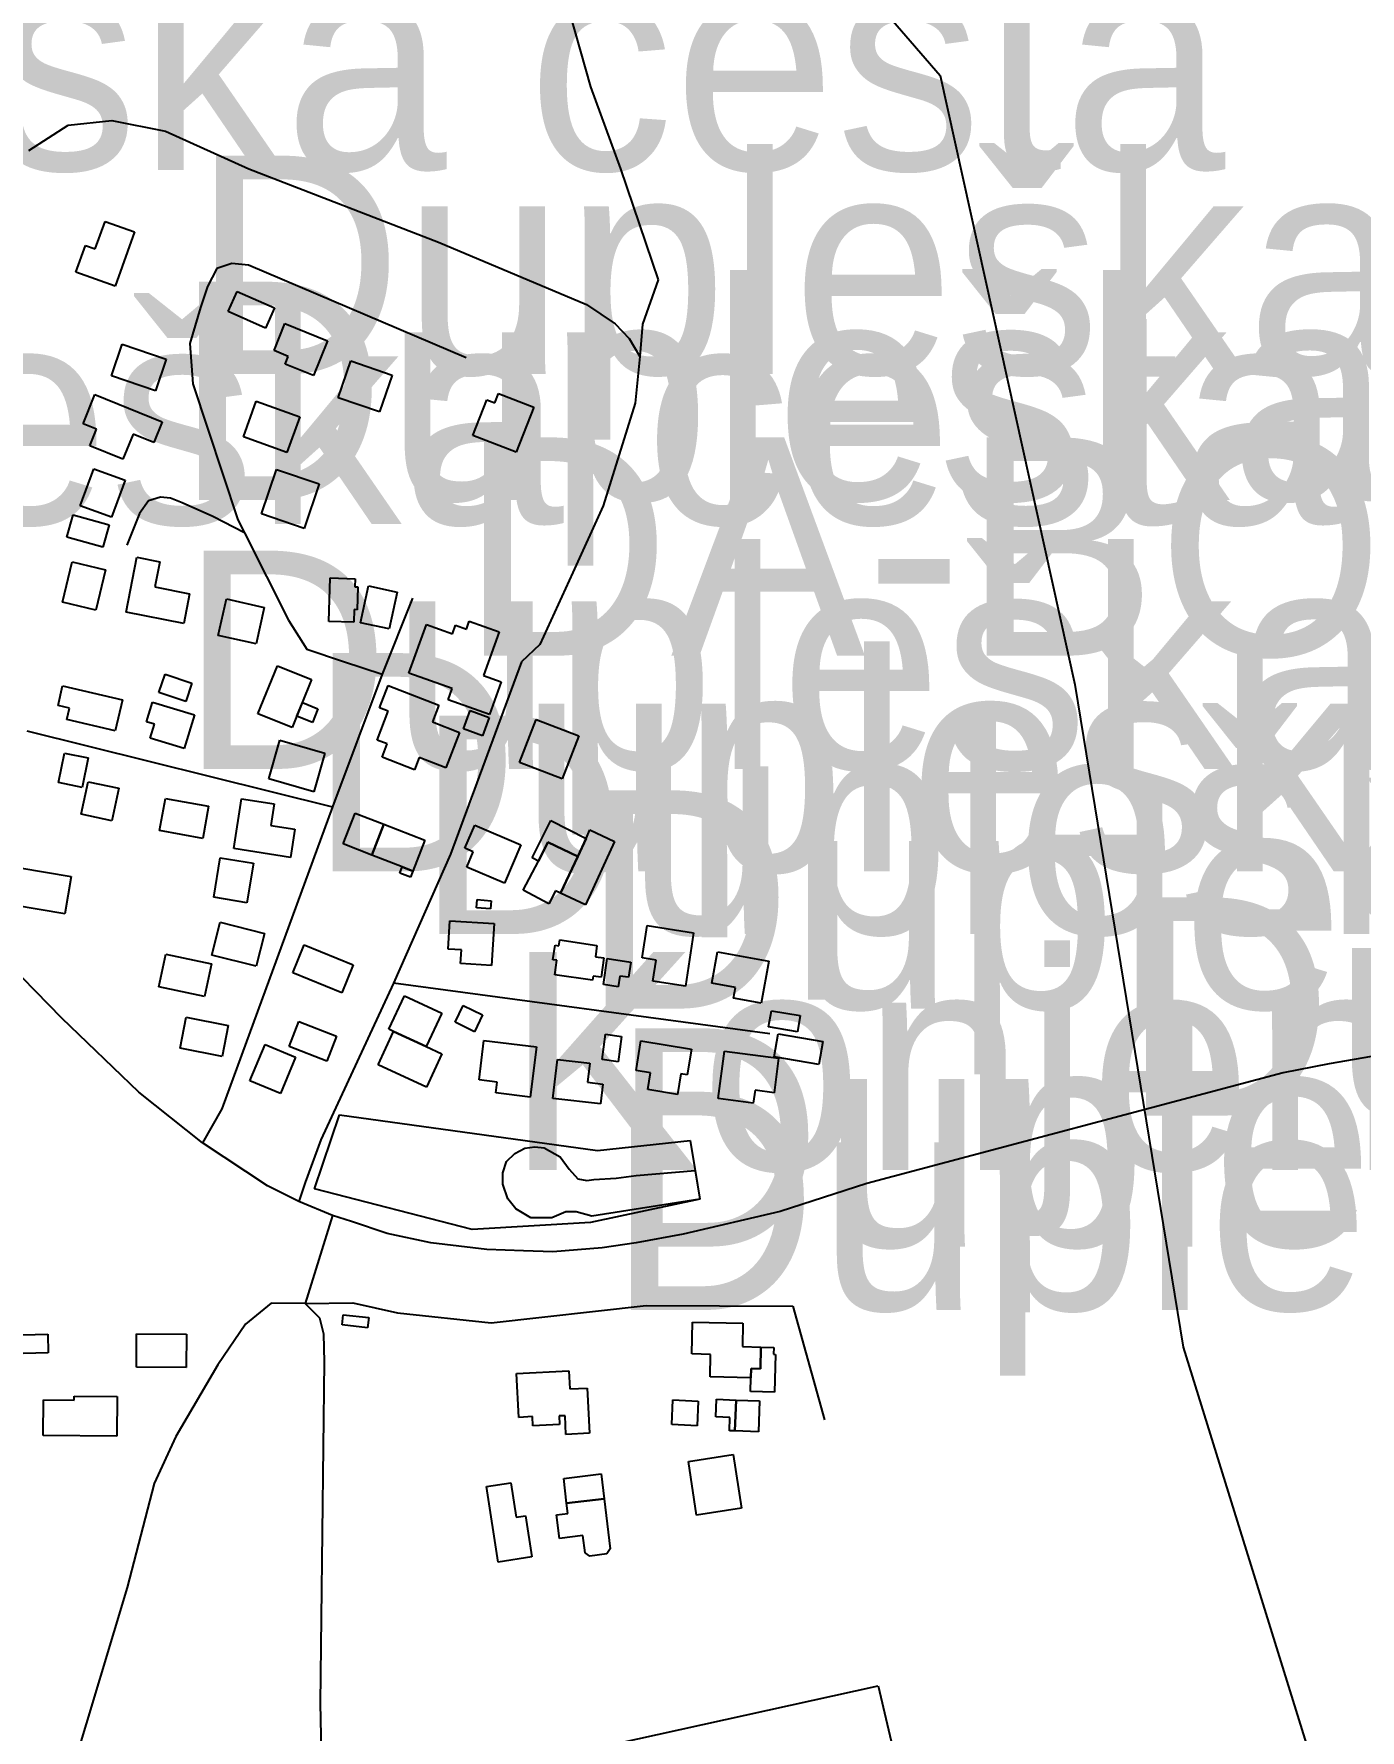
# Model space of a CAD drawing. Extents: x -8864 to 13231, y -7697 to 8949.
# Drawn here: x 1941.5 to 2318.4, y 3729.9 to 4212 of the extents above; entities that cross this region are included whole.
import ezdxf

# ---------------------------------------------------------------- set-up
doc = ezdxf.new("R2010")
doc.units = 0
for name, color, linetype in [('OSM_BUILDING_HOUSE', 9, 'CONTINUOUS'), ('OSM_BUILDING_YES', 9, 'CONTINUOUS'), ('OSM_HIGHWAY_PATH', 8, 'CONTINUOUS'), ('OSM_HIGHWAY_RESIDENTIAL', 8, 'CONTINUOUS'), ('OSM_HIGHWAY_SERVICE', 8, 'CONTINUOUS'), ('OSM_HIGHWAY_TERTIARY', 8, 'CONTINUOUS'), ('OSM_HIGHWAY_TRACK', 8, 'CONTINUOUS'), ('OSM_HIGHWAY_UNCLASSIFIED', 8, 'CONTINUOUS'), ('OSM_LABELS', 8, 'CONTINUOUS'), ('OSM_LEISURE_HORSE_RIDING', 3, 'CONTINUOUS'), ('OSM_LEISURE_PITCH', 3, 'CONTINUOUS'), ('OSM_WATERWAY_RIVER', 4, 'CONTINUOUS')]:
    doc.layers.add(name, color=color, linetype=linetype)

msp = doc.modelspace()

# ---------------------------------------------------------------- linework, layer by layer
at = {"layer": 'OSM_BUILDING_HOUSE'}
for p, q in [((1958.882298, 4150.928851), (1961.677092, 4158.734734)), ((1961.677092, 4158.734734), (1970.084443, 4155.732471)), ((1953.376937, 4144.290514), (1956.110475, 4151.929605)), ((1956.110475, 4151.929605), (1958.882298, 4150.928851)), ((1970.084443, 4155.732471), (1964.556112, 4140.287496)), ((1964.556112, 4140.287496), (1953.376937, 4144.290514)), ((1996.700066, 4133.093184), (1999.219209, 4138.819723)), ((1999.219209, 4138.819723), (2009.824111, 4134.160656)), ((2007.304968, 4128.434117), (1996.700066, 4133.093184)), ((2009.824111, 4134.160656), (2007.304968, 4128.434117)), ((2009.716913, 4122.00705), (2012.810328, 4129.69062)), ((2012.810328, 4129.69062), (2024.893025, 4124.831401)), ((1963.476479, 4114.823858), (1966.585208, 4123.886244)), ((1966.585208, 4123.886244), (1979.089038, 4119.60524)), ((2024.893025, 4124.831401), (2020.903744, 4114.935053)), ((1979.089038, 4119.60524), (1975.980309, 4110.542853)), ((2013.759793, 4120.383604), (2009.716913, 4122.00705)), ((2012.863927, 4118.170825), (2013.759793, 4120.383604)), ((2020.903744, 4114.935053), (2012.863927, 4118.170825)), ((2027.971126, 4108.563584), (2031.569902, 4119.060385)), ((2031.569902, 4119.060385), (2043.246779, 4115.068487)), ((1975.980309, 4110.542853), (1963.476479, 4114.823858)), ((2043.246779, 4115.068487), (2039.648004, 4104.571686)), ((1955.421348, 4101.213599), (1958.7751, 4109.51986)), ((1958.7751, 4109.51986), (1977.94815, 4101.780693)), ((2039.648004, 4104.571686), (2027.971126, 4108.563584)), ((2072.450457, 4107.173647), (2073.499462, 4109.864564)), ((2073.499462, 4109.864564), (2083.522434, 4105.972742)), ((2001.01094, 4097.477449), (2004.648, 4107.640666)), ((2004.648, 4107.640666), (2017.021661, 4103.215108)), ((2066.217685, 4097.922229), (2070.161024, 4108.063206)), ((2070.161024, 4108.063206), (2072.450457, 4107.173647)), ((2083.522434, 4105.972742), (2078.537748, 4093.140847)), ((1959.226862, 4099.679109), (1955.421348, 4101.213599)), ((1957.304962, 4094.931086), (1959.226862, 4099.679109)), ((1977.94815, 4101.780693), (1975.57449, 4095.92072)), ((2017.021661, 4103.215108), (2013.384601, 4093.063011)), ((1966.761319, 4091.1171), (1957.304962, 4094.931086)), ((1969.66331, 4098.300292), (1966.761319, 4091.1171)), ((1975.57449, 4095.92072), (1969.66331, 4098.300292)), ((2013.384601, 4093.063011), (2001.01094, 4097.477449)), ((2078.537748, 4093.140847), (2066.217685, 4097.922229)), ((1954.625023, 4077.884903), (1958.49945, 4088.448421)), ((1958.49945, 4088.448421), (1967.396847, 4085.179291)), ((1967.396847, 4085.179291), (1963.514764, 4074.626892)), ((2006.110481, 4075.605407), (2010.40604, 4088.226031)), ((2010.40604, 4088.226031), (2022.542336, 4084.1007)), ((2022.542336, 4084.1007), (2018.246776, 4071.480076)), ((1950.811853, 4068.944831), (1952.58827, 4075.349659)), ((1952.58827, 4075.349659), (1962.802666, 4072.525308)), ((1963.514764, 4074.626892), (1954.625023, 4077.884903)), ((2018.246776, 4071.480076), (2006.110481, 4075.605407)), ((1962.802666, 4072.525308), (1961.026249, 4066.12048)), ((1961.026249, 4066.12048), (1950.811853, 4068.944831)), ((1949.579081, 4050.508712), (1952.366218, 4061.95067)), ((1952.366218, 4061.95067), (1961.814917, 4059.660055)), ((1967.634213, 4047.651003), (1970.681687, 4063.251651)), ((1970.681687, 4063.251651), (1977.259023, 4061.972909)), ((1977.259023, 4061.972909), (1975.857798, 4054.834195)), ((1961.814917, 4059.660055), (1959.02778, 4048.218097)), ((2025.298844, 4044.993444), (2025.68935, 4057.391678)), ((2025.68935, 4057.391678), (2032.764389, 4057.169288)), ((2032.764389, 4057.169288), (2032.687819, 4054.845315)), ((2034.272812, 4044.670979), (2036.592873, 4055.178899)), ((2036.592873, 4055.178899), (2044.747545, 4053.388661)), ((1959.02778, 4048.218097), (1949.579081, 4050.508712)), ((1975.857798, 4054.834195), (1985.719973, 4052.910523)), ((1985.719973, 4052.910523), (1984.058411, 4044.437469)), ((1993.851674, 4041.023785), (1996.171735, 4051.409391)), ((1996.171735, 4051.409391), (2006.929776, 4049.007581)), ((2032.687819, 4054.845315), (2033.522429, 4054.823076)), ((2033.522429, 4054.823076), (2033.315691, 4048.351531)), ((2044.747545, 4053.388661), (2042.427483, 4042.88074)), ((1984.058411, 4044.437469), (1967.634213, 4047.651003)), ((2006.929776, 4049.007581), (2004.609715, 4038.621975)), ((2032.488738, 4048.37377), (2032.373883, 4044.771054)), ((2033.315691, 4048.351531), (2032.488738, 4048.37377)), ((2004.609715, 4038.621975), (1993.851674, 4041.023785)), ((2032.373883, 4044.771054), (2025.298844, 4044.993444)), ((2042.427483, 4042.88074), (2034.272812, 4044.670979)), ((2005.122732, 4018.77368), (2010.666377, 4032.417298)), ((2010.666377, 4032.417298), (2020.398384, 4028.469878)), ((1948.308024, 4021.119893), (1949.602052, 4026.712998)), ((1949.602052, 4026.712998), (1966.646464, 4022.765578)), ((1976.952744, 4024.856043), (1978.729161, 4030.071085)), ((1978.729161, 4030.071085), (1986.378473, 4027.458004)), ((1986.378473, 4027.458004), (1984.594399, 4022.254082)), ((2020.398384, 4028.469878), (2014.854739, 4014.82626)), ((2039.640347, 4020.452724), (2042.113548, 4026.824193)), ((2042.113548, 4026.824193), (2056.585218, 4021.231088)), ((1966.646464, 4022.765578), (1964.594397, 4013.925582)), ((1973.438195, 4016.494184), (1975.138042, 4022.087289)), ((1975.138042, 4022.087289), (1987.075257, 4018.473454)), ((1984.594399, 4022.254082), (1976.952744, 4024.856043)), ((1951.608178, 4020.352648), (1948.308024, 4021.119893)), ((1950.850138, 4017.105756), (1951.608178, 4020.352648)), ((1964.594397, 4013.925582), (1950.850138, 4017.105756)), ((1975.742943, 4015.793656), (1973.438195, 4016.494184)), ((1987.075257, 4018.473454), (1984.180922, 4008.91069)), ((2014.854739, 4014.82626), (2005.122732, 4018.77368)), ((2039.004818, 4011.312501), (2042.167146, 4019.474208)), ((2042.167146, 4019.474208), (2039.640347, 4020.452724)), ((2056.585218, 4021.231088), (2054.739889, 4016.471945)), ((2054.739889, 4016.471945), (2062.46577, 4013.480802)), ((2079.51784, 4004.918792), (2084.242189, 4017.127995)), ((2084.242189, 4017.127995), (2096.301915, 4012.468928)), ((1974.540799, 4011.835117), (1975.742943, 4015.793656)), ((1984.180922, 4008.91069), (1974.540799, 4011.835117)), ((2062.46577, 4013.480802), (2058.560716, 4003.384302)), ((2096.301915, 4012.468928), (2091.577565, 4000.259725)), ((1948.453507, 3999.236732), (1950.183982, 4007.59859)), ((1950.183982, 4007.59859), (1956.853201, 4006.230893)), ((2008.223804, 4000.259725), (2011.347847, 4011.234664)), ((2011.347847, 4011.234664), (2024.188584, 4007.576351)), ((2024.188584, 4007.576351), (2021.064541, 3996.601412)), ((2041.883838, 4010.200551), (2039.004818, 4011.312501)), ((2040.429014, 4006.442163), (2041.883838, 4010.200551)), ((1956.853201, 4006.230893), (1955.130383, 3997.857915)), ((2049.648005, 4002.872806), (2040.429014, 4006.442163)), ((2050.980317, 4006.319849), (2049.648005, 4002.872806)), ((2058.560716, 4003.384302), (2050.980317, 4006.319849)), ((2091.577565, 4000.259725), (2079.51784, 4004.918792)), ((1955.130383, 3997.857915), (1948.453507, 3999.236732)), ((1954.847075, 3990.196584), (1956.83023, 3999.470241)), ((1956.83023, 3999.470241), (1965.589803, 3997.602166)), ((1965.589803, 3997.602166), (1963.606648, 3988.31739)), ((2021.064541, 3996.601412), (2008.223804, 4000.259725)), ((1977.197767, 3985.559756), (1978.844015, 3994.722218)), ((1978.844015, 3994.722218), (1991.087508, 3992.520558)), ((1991.087508, 3992.520558), (1989.44126, 3983.358096)), ((1998.246774, 3980.444789), (2000.444324, 3994.599903)), ((2000.444324, 3994.599903), (2009.778169, 3993.154369)), ((2009.778169, 3993.154369), (2008.813391, 3986.983051)), ((1963.606648, 3988.31739), (1954.847075, 3990.196584)), ((1989.44126, 3983.358096), (1977.197767, 3985.559756)), ((2008.813391, 3986.983051), (2015.620436, 3985.926699)), ((2015.620436, 3985.926699), (2014.37235, 3977.942903)), ((2014.37235, 3977.942903), (1998.246774, 3980.444789)), ((1937.427472, 3974.985118), (1952.00634, 3972.52771)), ((1992.565303, 3966.601021), (1994.425947, 3977.831708)), ((1994.425947, 3977.831708), (2003.836361, 3976.274979)), ((2003.836361, 3976.274979), (2001.975718, 3965.044292)), ((1952.00634, 3972.52771), (1950.206952, 3961.864117)), ((1950.206952, 3961.864117), (1935.628084, 3964.321525)), ((2001.975718, 3965.044292), (1992.565303, 3966.601021)), ((1991.998688, 3950.17753), (1994.357034, 3959.517904)), ((1994.357034, 3959.517904), (2006.983375, 3956.337729)), ((2006.983375, 3956.337729), (2004.625029, 3946.997355)), ((1976.983372, 3941.170741), (1978.966527, 3950.466637)), ((1978.966527, 3950.466637), (1991.922118, 3947.697883)), ((2004.625029, 3946.997355), (1991.998688, 3950.17753)), ((2015.084448, 3945.151519), (2018.308032, 3953.057479)), ((2018.308032, 3953.057479), (2032.220744, 3947.397657)), ((1991.922118, 3947.697883), (1989.931306, 3938.390868)), ((2028.99716, 3939.491698), (2015.084448, 3945.151519)), ((2032.220744, 3947.397657), (2028.99716, 3939.491698)), ((1989.931306, 3938.390868), (1976.983372, 3941.170741)), ((1982.986435, 3923.679779), (1984.732224, 3932.542015)), ((1984.732224, 3932.542015), (1996.707723, 3930.184682)), ((1996.707723, 3930.184682), (1994.954277, 3921.311327)), ((2014.004816, 3924.169037), (2016.715382, 3931.252154)), ((2016.715382, 3931.252154), (2027.450453, 3927.137941)), ((2027.450453, 3927.137941), (2024.732229, 3920.054824)), ((1994.954277, 3921.311327), (1982.986435, 3923.679779)), ((2002.871583, 3914.395003), (2007.144172, 3924.736131)), ((2007.144172, 3924.736131), (2015.834831, 3921.155654)), ((2015.834831, 3921.155654), (2011.562242, 3910.814526)), ((2024.732229, 3920.054824), (2014.004816, 3924.169037)), ((2135.919071, 3909.391231), (2137.726115, 3922.901415)), ((2137.726115, 3922.901415), (2153.124279, 3920.855428)), ((2153.124279, 3920.855428), (2151.822595, 3911.059155)), ((2011.562242, 3910.814526), (2002.871583, 3914.395003)), ((2146.432089, 3911.770802), (2145.934386, 3908.056892)), ((2151.822595, 3911.059155), (2146.432089, 3911.770802)), ((2145.934386, 3908.056892), (2135.919071, 3909.391231)), ((1934.709248, 3842.140539), (1945.390719, 3842.451885)), ((1945.390719, 3842.451885), (1945.543859, 3837.136768)), ((1945.543859, 3837.136768), (1934.862387, 3836.825422)), ((1944.058407, 3813.652399), (1944.157947, 3823.71554)), ((1944.157947, 3823.71554), (1952.886891, 3823.637704)), ((1952.886891, 3823.637704), (1952.894548, 3824.81637)), ((1952.894548, 3824.81637), (1965.11507, 3824.694055)), ((1965.11507, 3824.694055), (1965.007873, 3813.452248)), ((1965.007873, 3813.452248), (1944.058407, 3813.652399))]:
    msp.add_line(p, q, dxfattribs=at)
at = {"layer": 'OSM_BUILDING_YES'}
for p, q in [((2048.055355, 4030.360192), (2053.032385, 4044.170602)), ((2053.032385, 4044.170602), (2060.42136, 4041.513043)), ((2060.42136, 4041.513043), (2061.301911, 4043.970451)), ((2061.301911, 4043.970451), (2064.395326, 4042.847382)), ((2064.395326, 4042.847382), (2065.206965, 4045.093519)), ((2065.206965, 4045.093519), (2073.729171, 4042.024539)), ((2073.729171, 4042.024539), (2069.272815, 4029.670783)), ((2060.337133, 4025.945753), (2048.055355, 4030.360192)), ((2069.272815, 4029.670783), (2074.311101, 4027.858306)), ((2074.311101, 4027.858306), (2070.957349, 4018.540171)), ((2016.194709, 4018.106511), (2017.75673, 4021.953855)), ((2017.75673, 4021.953855), (2022.190115, 4020.152497)), ((2059.196245, 4022.776698), (2060.337133, 4025.945753)), ((2070.957349, 4018.540171), (2059.196245, 4022.776698)), ((2020.628093, 4016.305153), (2016.194709, 4018.106511)), ((2022.190115, 4020.152497), (2020.628093, 4016.305153)), ((2063.576031, 4014.481556), (2065.444331, 4019.66324)), ((2065.444331, 4019.66324), (2070.857808, 4017.717329)), ((2070.857808, 4017.717329), (2068.989508, 4012.524525)), ((2068.989508, 4012.524525), (2063.576031, 4014.481556)), ((2029.372352, 3981.756889), (2032.779703, 3990.541288)), ((2032.779703, 3990.541288), (2040.949688, 3987.361114)), ((2083.040045, 3977.842828), (2088.422894, 3988.461943)), ((2088.422894, 3988.461943), (2098.430552, 3983.358096)), ((2037.53468, 3978.587834), (2040.949688, 3987.361114)), ((2040.949688, 3987.361114), (2037.53468, 3978.587834)), ((2040.949688, 3987.361114), (2052.588281, 3982.8466)), ((2052.588281, 3982.8466), (2049.173273, 3974.0622)), ((2063.98185, 3980.544865), (2066.746016, 3987.072007)), ((2066.746016, 3987.072007), (2079.831775, 3981.501141)), ((2098.430552, 3983.358096), (2096.079863, 3978.198652)), ((2096.079863, 3978.198652), (2098.430552, 3983.358096)), ((2098.430552, 3983.358096), (2099.448929, 3985.759907)), ((2099.448929, 3985.759907), (2106.462712, 3982.479656)), ((2037.53468, 3978.587834), (2029.372352, 3981.756889)), ((2046.133456, 3975.240867), (2037.53468, 3978.587834)), ((2066.340196, 3979.532991), (2063.98185, 3980.544865)), ((2064.494867, 3975.17415), (2066.340196, 3979.532991)), ((2079.831775, 3981.501141), (2075.214623, 3970.604038)), ((2087.572971, 3982.290625), (2084.900689, 3976.90879)), ((2084.900689, 3976.90879), (2087.572971, 3982.290625)), ((2096.079863, 3978.198652), (2087.572971, 3982.290625)), ((2087.572971, 3982.290625), (2096.079863, 3978.198652)), ((2091.102833, 3967.768567), (2096.079863, 3978.198652)), ((2096.079863, 3978.198652), (2091.102833, 3967.768567)), ((2106.462712, 3982.479656), (2098.277413, 3964.477198)), ((2045.474957, 3973.506226), (2046.133456, 3975.240867)), ((2048.514773, 3972.327559), (2045.474957, 3973.506226)), ((2046.133456, 3975.240867), (2049.173273, 3974.0622)), ((2049.173273, 3974.0622), (2046.133456, 3975.240867)), ((2049.173273, 3974.0622), (2048.514773, 3972.327559)), ((2075.214623, 3970.604038), (2064.494867, 3975.17415)), ((2080.543873, 3968.635888), (2084.900689, 3976.90879)), ((2084.900689, 3976.90879), (2083.040045, 3977.842828)), ((2087.825651, 3964.777424), (2080.543873, 3968.635888)), ((2089.724579, 3968.402379), (2087.825651, 3964.777424)), ((2091.102833, 3967.768567), (2089.724579, 3968.402379)), ((2067.304975, 3963.643236), (2067.488742, 3965.933851)), ((2071.263627, 3963.33189), (2067.304975, 3963.643236)), ((2067.488742, 3965.933851), (2071.447395, 3965.622505)), ((2071.447395, 3965.622505), (2071.263627, 3963.33189)), ((2098.277413, 3964.477198), (2091.102833, 3967.768567)), ((2059.173274, 3951.878812), (2059.655663, 3959.884847)), ((2059.655663, 3959.884847), (2072.282004, 3959.117602)), ((2072.282004, 3959.117602), (2071.569906, 3947.253103)), ((2090.697014, 3952.823969), (2090.942037, 3954.480774)), ((2090.942037, 3954.480774), (2101.485683, 3952.935164)), ((2114.372361, 3949.376927), (2115.796557, 3958.572747)), ((2115.796557, 3958.572747), (2128.9742, 3956.52676)), ((2128.9742, 3956.52676), (2126.623511, 3941.359772)), ((2062.963473, 3951.645303), (2059.173274, 3951.878812)), ((2062.733764, 3947.797959), (2062.963473, 3951.645303)), ((2088.997167, 3948.85431), (2089.586753, 3952.990762)), ((2089.586753, 3952.990762), (2090.697014, 3952.823969)), ((2101.485683, 3952.935164), (2101.08752, 3949.666033)), ((2101.08752, 3949.666033), (2103.422896, 3949.376927)), ((2103.422896, 3949.376927), (2102.741426, 3943.928375)), ((2103.353983, 3941.826791), (2104.387674, 3949.176776)), ((2104.387674, 3949.176776), (2111.102835, 3948.153782)), ((2118.323357, 3948.754235), (2114.372361, 3949.376927)), ((2134.142654, 3942.204854), (2135.758275, 3951.089328)), ((2135.758275, 3951.089328), (2150.383085, 3948.42065)), ((2071.569906, 3947.253103), (2062.733764, 3947.797959)), ((2090.076799, 3948.698638), (2088.997167, 3948.85431)), ((2089.487213, 3944.528828), (2090.076799, 3948.698638)), ((2100.237597, 3943.005457), (2089.487213, 3944.528828)), ((2100.413707, 3944.228601), (2100.237597, 3943.005457)), ((2102.741426, 3943.928375), (2100.413707, 3944.228601)), ((2107.986449, 3944.217482), (2107.481089, 3941.148502)), ((2110.429022, 3943.861658), (2107.986449, 3944.217482)), ((2111.102835, 3948.153782), (2110.429022, 3943.861658)), ((2117.404521, 3942.794187), (2118.323357, 3948.754235)), ((2150.383085, 3948.42065), (2148.208506, 3936.467196)), ((2107.481089, 3941.148502), (2103.353983, 3941.826791)), ((2126.623511, 3941.359772), (2117.404521, 3942.794187)), ((2140.857816, 3940.97059), (2134.142654, 3942.204854)), ((2140.2912, 3937.91273), (2140.857816, 3940.97059)), ((2042.350914, 3929.161689), (2046.83024, 3938.635497)), ((2046.83024, 3938.635497), (2057.435142, 3933.631725)), ((2061.187057, 3931.074242), (2063.514775, 3935.855624)), ((2063.514775, 3935.855624), (2068.974194, 3933.175826)), ((2148.208506, 3936.467196), (2140.2912, 3937.91273)), ((2057.435142, 3933.631725), (2052.978786, 3924.191276)), ((2066.646475, 3928.394444), (2061.187057, 3931.074242)), ((2068.974194, 3933.175826), (2066.646475, 3928.394444)), ((2150.291201, 3929.762142), (2151.064555, 3934.365611)), ((2158.530099, 3928.372205), (2150.291201, 3929.762142)), ((2151.064555, 3934.365611), (2159.303453, 3932.986794)), ((2159.303453, 3932.986794), (2158.530099, 3928.372205)), ((2039.280469, 3918.976234), (2043.652598, 3928.4834)), ((2043.652598, 3928.4834), (2042.350914, 3929.161689)), ((2052.978786, 3924.191276), (2043.652598, 3928.4834)), ((2043.652598, 3928.4834), (2052.978786, 3924.191276)), ((2067.978788, 3914.67299), (2069.372356, 3925.925917)), ((2069.372356, 3925.925917), (2084.272817, 3924.068961)), ((2102.948164, 3920.455126), (2103.920599, 3927.660557)), ((2103.920599, 3927.660557), (2108.499466, 3927.048985)), ((2108.499466, 3927.048985), (2107.527031, 3919.843554)), ((2112.618915, 3917.375027), (2114.012483, 3925.792483)), ((2114.012483, 3925.792483), (2128.376957, 3923.424031)), ((2151.914478, 3921.24461), (2153.001768, 3927.771752)), ((2153.001768, 3927.771752), (2165.697022, 3925.63681)), ((2165.697022, 3925.63681), (2164.609733, 3919.109668)), ((2052.978786, 3924.191276), (2057.442799, 3922.145289)), ((2057.442799, 3922.145289), (2053.07067, 3912.638123)), ((2084.272817, 3924.068961), (2082.504057, 3909.813772)), ((2088.981853, 3909.40235), (2090.245253, 3920.488485)), ((2090.245253, 3920.488485), (2099.441272, 3919.443252)), ((2107.527031, 3919.843554), (2102.948164, 3920.455126)), ((2128.376957, 3923.424031), (2127.167156, 3916.096285)), ((2164.609733, 3919.109668), (2151.914478, 3921.24461)), ((2053.07067, 3912.638123), (2039.280469, 3918.976234)), ((2099.441272, 3919.443252), (2098.828715, 3914.01694)), ((2116.761335, 3916.685618), (2112.618915, 3917.375027)), ((2115.980324, 3911.970953), (2116.761335, 3916.685618)), ((2125.352454, 3916.396511), (2124.395333, 3910.581017)), ((2127.167156, 3916.096285), (2125.352454, 3916.396511)), ((2073.085986, 3914.039179), (2067.978788, 3914.67299)), ((2072.718451, 3911.025796), (2073.085986, 3914.039179)), ((2082.504057, 3909.813772), (2072.718451, 3911.025796)), ((2098.828715, 3914.01694), (2103.154902, 3913.527682)), ((2103.154902, 3913.527682), (2102.511717, 3907.86786)), ((2124.395333, 3910.581017), (2115.980324, 3911.970953)), ((2102.511717, 3907.86786), (2088.981853, 3909.40235)), ((2074.747548, 3888.297553), (2075.80421, 3891.455489)), ((2075.80421, 3891.455489), (2078.116614, 3893.746105)), ((2078.116614, 3893.746105), (2080.972664, 3895.302834)), ((2080.972664, 3895.302834), (2083.813399, 3895.714255)), ((2083.813399, 3895.714255), (2086.516309, 3895.38067)), ((2086.516309, 3895.38067), (2091.079862, 3892.834306)), ((2091.079862, 3892.834306), (2093.56072, 3889.353905)), ((2074.762862, 3885.050662), (2074.747548, 3888.297553)), ((2093.56072, 3889.353905), (2096.056892, 3886.562913)), ((2096.056892, 3886.562913), (2098.614319, 3886.062535)), ((2098.614319, 3886.062535), (2100.612788, 3886.39612)), ((2100.612788, 3886.39612), (2106.983386, 3886.751944)), ((2106.983386, 3886.751944), (2112.680171, 3887.519189)), ((2112.680171, 3887.519189), (2129.433618, 3888.909125)), ((2129.433618, 3888.909125), (2130.704675, 3880.747418)), ((2076.15643, 3880.847493), (2074.762862, 3885.050662)), ((2078.438207, 3878.07874), (2076.15643, 3880.847493)), ((2082.710795, 3875.454539), (2078.438207, 3878.07874)), ((2092.641884, 3877.222539), (2088.675574, 3875.499017)), ((2095.559189, 3877.211419), (2092.641884, 3877.222539)), ((2100.015545, 3875.988275), (2095.559189, 3877.211419)), ((2130.704675, 3880.747418), (2100.015545, 3875.988275)), ((2088.675574, 3875.499017), (2082.710795, 3875.454539)), ((2029.050759, 3845.076085), (2029.387666, 3847.956034)), ((2029.387666, 3847.956034), (2036.623501, 3847.110953)), ((2036.294251, 3844.231004), (2029.050759, 3845.076085)), ((2036.623501, 3847.110953), (2036.294251, 3844.231004)), ((2128.430555, 3836.792063), (2128.629637, 3845.865569)), ((2128.629637, 3845.865569), (2142.986453, 3845.531985)), ((2142.986453, 3845.531985), (2142.825657, 3838.871408)), ((1970.582146, 3833.011436), (1970.651059, 3842.551961)), ((1970.651059, 3842.551961), (1984.824108, 3842.451885)), ((1984.824108, 3842.451885), (1984.755195, 3832.900241)), ((2142.825657, 3838.871408), (2148.116622, 3838.749094)), ((2148.116622, 3838.749094), (2147.97114, 3832.555537)), ((2147.97114, 3832.555537), (2148.116622, 3838.749094)), ((2148.116622, 3838.749094), (2151.753682, 3838.660138)), ((2151.753682, 3838.660138), (2151.70774, 3836.703107)), ((2133.782777, 3836.658629), (2128.430555, 3836.792063)), ((2133.637294, 3830.276041), (2133.782777, 3836.658629)), ((2151.70774, 3836.703107), (2152.2131, 3836.680868)), ((2152.2131, 3836.680868), (2151.968077, 3825.939439)), ((1984.755195, 3832.900241), (1970.582146, 3833.011436)), ((2078.660259, 3831.198959), (2093.491807, 3831.955084)), ((2079.28813, 3818.767366), (2078.660259, 3831.198959)), ((2093.491807, 3831.955084), (2093.744487, 3826.840117)), ((2145.229945, 3830.020292), (2133.637294, 3830.276041)), ((2145.145718, 3826.106231), (2145.229945, 3830.020292)), ((2145.291201, 3832.622254), (2145.229945, 3830.020292)), ((2145.229945, 3830.020292), (2145.291201, 3832.622254)), ((2147.97114, 3832.555537), (2145.291201, 3832.622254)), ((2145.291201, 3832.622254), (2147.97114, 3832.555537)), ((2093.744487, 3826.840117), (2098.721517, 3827.095866)), ((2098.721517, 3827.095866), (2099.380016, 3814.241732)), ((2122.741428, 3816.688021), (2123.032393, 3823.71554)), ((2123.032393, 3823.71554), (2130.306513, 3823.404194)), ((2135.298856, 3818.878561), (2135.497938, 3823.893452)), ((2135.497938, 3823.893452), (2141.072211, 3823.671062)), ((2141.072211, 3823.671062), (2140.735304, 3814.908902)), ((2140.735304, 3814.908902), (2141.072211, 3823.671062)), ((2141.072211, 3823.671062), (2147.71846, 3823.415314)), ((2151.968077, 3825.939439), (2145.145718, 3826.106231)), ((2083.147243, 3818.967517), (2079.28813, 3818.767366)), ((2083.277411, 3816.354436), (2083.147243, 3818.967517)), ((2092.427489, 3819.245504), (2090.75827, 3819.156548)), ((2090.75827, 3819.156548), (2090.888438, 3816.732499)), ((2092.687826, 3813.908147), (2092.427489, 3819.245504)), ((2130.306513, 3823.404194), (2130.007891, 3816.365555)), ((2139.288137, 3818.722888), (2135.298856, 3818.878561)), ((2147.71846, 3823.415314), (2147.373896, 3814.653153)), ((2090.888438, 3816.732499), (2083.277411, 3816.354436)), ((2099.380016, 3814.241732), (2092.687826, 3813.908147)), ((2130.007891, 3816.365555), (2122.741428, 3816.688021)), ((2139.150312, 3814.975619), (2139.288137, 3818.722888)), ((2140.735304, 3814.908902), (2139.150312, 3814.975619)), ((2147.373896, 3814.653153), (2140.735304, 3814.908902)), ((2127.473434, 3806.1801), (2140.252915, 3808.15937)), ((2129.824124, 3790.957515), (2127.473434, 3806.1801)), ((2140.252915, 3808.15937), (2142.603605, 3792.947904)), ((2070.115082, 3799.074744), (2077.044639, 3800.142216)), ((2077.044639, 3800.142216), (2078.545405, 3790.379301)), ((2092.04464, 3801.398718), (2102.726112, 3802.66634)), ((2092.87925, 3794.371199), (2092.04464, 3801.398718)), ((2102.726112, 3802.66634), (2103.545407, 3795.627702)), ((2073.392265, 3777.625243), (2070.115082, 3799.074744)), ((2092.87925, 3794.371199), (2103.545407, 3795.627702)), ((2103.545407, 3795.627702), (2092.87925, 3794.371199)), ((2103.545407, 3795.627702), (2105.237597, 3781.383631)), ((2078.545405, 3790.379301), (2081.202373, 3790.790722)), ((2081.202373, 3790.790722), (2082.994103, 3779.104135)), ((2089.977259, 3791.046471), (2093.223813, 3791.457892)), ((2090.842496, 3784.330297), (2089.977259, 3791.046471)), ((2093.223813, 3791.457892), (2092.87925, 3794.371199)), ((2134.066084, 3791.624684), (2129.824124, 3790.957515)), ((2142.603605, 3792.947904), (2134.066084, 3791.624684)), ((2097.488745, 3785.186498), (2090.842496, 3784.330297)), ((2098.13193, 3780.249443), (2097.488745, 3785.186498)), ((2099.479557, 3779.304286), (2098.13193, 3780.249443)), ((2105.237597, 3781.383631), (2104.326418, 3780.015934)), ((2082.994103, 3779.104135), (2073.392265, 3777.625243)), ((2104.326418, 3780.015934), (2099.479557, 3779.304286))]:
    msp.add_line(p, q, dxfattribs=at)
at = {"layer": 'OSM_HIGHWAY_PATH'}
for p, q in [((2087.994104, 4238.439258), (2099.617382, 4196.952431)), ((2099.617382, 4196.952431), (2108.200844, 4173.712691)), ((2108.200844, 4173.712691), (2118.851688, 4142.17781)), ((2118.851688, 4142.17781), (2114.433617, 4129.546066)), ((2114.433617, 4129.546066), (2113.713862, 4120.316887))]:
    msp.add_line(p, q, dxfattribs=at)
at = {"layer": 'OSM_HIGHWAY_RESIDENTIAL'}
for p, q in [((1997.695472, 4146.77016), (1993.476482, 4145.324626)), ((2002.458107, 4146.3365), (1997.695472, 4146.77016)), ((1993.476482, 4145.324626), (1990.750602, 4140.265257)), ((2064.288129, 4119.916586), (2002.458107, 4146.3365)), ((1990.750602, 4140.265257), (1988.844016, 4134.227373)), ((1988.844016, 4134.227373), (1985.781229, 4123.98632)), ((1985.781229, 4123.98632), (1986.592868, 4112.544362)), ((1986.592868, 4112.544362), (1999.448918, 4073.926364)), ((1974.012468, 4079.308198), (1971.439727, 4075.716602)), ((1977.396848, 4080.331192), (1974.012468, 4079.308198)), ((1980.298839, 4080.064324), (1977.396848, 4080.331192)), ((1983.553051, 4078.741104), (1980.298839, 4080.064324)), ((1971.439727, 4075.716602), (1967.848608, 4066.687574)), ((1992.304966, 4074.871521), (1983.553051, 4078.741104)), ((2001.347846, 4070.190214), (1992.304966, 4074.871521)), ((1999.448918, 4073.926364), (2001.347846, 4070.190214)), ((2001.347846, 4070.190214), (2013.79042, 4045.338148)), ((2049.043104, 4051.609542), (2040.467299, 4030.015487)), ((2013.79042, 4045.338148), (2018.989502, 4037.143082)), ((2018.989502, 4037.143082), (2029.456578, 4033.662681)), ((2029.456578, 4033.662681), (2040.467299, 4030.015487)), ((2080.038513, 4033.529247), (2059.908343, 3978.910299)), ((2040.467299, 4030.015487), (2026.317221, 3992.331527)), ((1939.441254, 4013.881104), (2026.317221, 3992.331527)), ((2026.317221, 3992.331527), (1994.908336, 3906.455685)), ((2059.908343, 3978.910299), (2043.683226, 3942.171495)), ((2043.683226, 3942.171495), (2023.047696, 3897.626808)), ((2150.635765, 3927.782872), (2043.683226, 3942.171495)), ((1994.908336, 3906.455685), (1989.36469, 3896.803965)), ((2023.047696, 3897.626808), (2018.560712, 3885.573278)), ((2018.560712, 3885.573278), (2016.791952, 3880.091368)), ((2018.583683, 3851.169567), (2032.144174, 3851.280762)), ((2032.144174, 3851.280762), (2044.816457, 3848.47865)), ((2044.816457, 3848.47865), (2071.439738, 3845.598702)), ((2071.439738, 3845.598702), (2115.459651, 3850.546876)), ((2115.459651, 3850.546876), (2157.220758, 3850.413442)), ((2157.220758, 3850.413442), (2166.141126, 3818.089077))]:
    msp.add_line(p, q, dxfattribs=at)
at = {"layer": 'OSM_HIGHWAY_SERVICE'}
for p, q in [((2008.86699, 3851.180687), (2001.585212, 3845.209519)), ((2018.583683, 3851.169567), (2008.86699, 3851.180687)), ((2001.585212, 3845.209519), (1993.721505, 3833.689725)), ((1993.721505, 3833.689725), (1981.830233, 3813.352173)), ((1981.830233, 3813.352173), (1975.605118, 3799.919826)), ((1975.605118, 3799.919826), (1967.97112, 3770.375334)), ((1967.97112, 3770.375334), (1946.041561, 3697.598254))]:
    msp.add_line(p, q, dxfattribs=at)
at = {"layer": 'OSM_HIGHWAY_TERTIARY'}
for p, q in [((1949.418285, 3932.20843), (1860.49025, 4023.032446)), ((1971.286587, 3911.181469), (1949.418285, 3932.20843)), ((2323.844053, 3921.700509), (2309.671004, 3919.26534)), ((2296.523989, 3916.696738), (2178.216166, 3885.206334)), ((2309.671004, 3919.26534), (2296.523989, 3916.696738)), ((1989.36469, 3896.803965), (1971.286587, 3911.181469)), ((2007.840956, 3884.561404), (1989.36469, 3896.803965)), ((2016.791952, 3880.091368), (2007.840956, 3884.561404)), ((2178.216166, 3885.206334), (2153.606669, 3877.300375)), ((2026.301907, 3876.177306), (2016.791952, 3880.091368)), ((2153.606669, 3877.300375), (2126.049238, 3870.851069)), ((2031.738355, 3874.409307), (2026.301907, 3876.177306)), ((2041.883838, 3870.995623), (2031.738355, 3874.409307)), ((2054.280471, 3868.360303), (2041.883838, 3870.995623)), ((2070.199309, 3866.514467), (2054.280471, 3868.360303)), ((2112.687828, 3868.382542), (2102.955821, 3866.925888)), ((2126.049238, 3870.851069), (2112.687828, 3868.382542)), ((2080.651071, 3866.125285), (2070.199309, 3866.514467)), ((2088.935911, 3865.813939), (2080.651071, 3866.125285)), ((2102.955821, 3866.925888), (2088.935911, 3865.813939))]:
    msp.add_line(p, q, dxfattribs=at)
at = {"layer": 'OSM_HIGHWAY_TRACK'}
for p, q in [((1939.969585, 4178.905494), (1951.164074, 4186.088686)), ((1951.164074, 4186.088686), (1963.591334, 4187.378548)), ((1963.591334, 4187.378548), (1978.821044, 4184.409643)), ((1978.821044, 4184.409643), (2002.588275, 4173.645974)), ((2002.588275, 4173.645974), (2056.432079, 4152.863642)), ((2056.432079, 4152.863642), (2098.522436, 4135.094693)), ((2098.522436, 4135.094693), (2106.631166, 4129.657261)), ((2106.631166, 4129.657261), (2110.63576, 4125.442973)), ((2110.63576, 4125.442973), (2113.713862, 4120.316887)), ((2113.713862, 4120.316887), (2112.381549, 4107.073572)), ((2112.381549, 4107.073572), (2103.246785, 4077.929381)), ((2103.246785, 4077.929381), (2094.640353, 4058.915049)), ((2094.640353, 4058.915049), (2085.222281, 4038.455182)), ((2085.222281, 4038.455182), (2080.038513, 4033.529247))]:
    msp.add_line(p, q, dxfattribs=at)
at = {"layer": 'OSM_HIGHWAY_UNCLASSIFIED'}
for p, q in [((2026.301907, 3876.177306), (2018.583683, 3851.169567)), ((2022.695475, 3846.988638), (2018.583683, 3851.169567)), ((2023.874648, 3842.418527), (2022.695475, 3846.988638)), ((2024.058415, 3834.590404), (2023.874648, 3842.418527)), ((2022.902213, 3737.539472), (2024.058415, 3834.590404)), ((2023.828706, 3688.180044), (2022.902213, 3737.539472))]:
    msp.add_line(p, q, dxfattribs=at)
at = {"layer": 'OSM_LEISURE_HORSE_RIDING'}
for p, q in [((2021.225337, 3883.749681), (2028.300376, 3904.732164)), ((2028.300376, 3904.732164), (2101.66945, 3894.591186)), ((2101.66945, 3894.591186), (2127.986451, 3897.493374)), ((2127.986451, 3897.493374), (2130.704675, 3880.747418)), ((2066.064546, 3872.15205), (2021.225337, 3883.749681)), ((2130.704675, 3880.747418), (2099.632696, 3874.13132)), ((2099.632696, 3874.13132), (2066.064546, 3872.15205))]:
    msp.add_line(p, q, dxfattribs=at)
at = {"layer": 'OSM_LEISURE_PITCH'}
for p, q in [((2065.643412, 3716.957291), (2181.447407, 3742.465407)), ((2181.447407, 3742.465407), (2244.862421, 3471.828075))]:
    msp.add_line(p, q, dxfattribs=at)
at = {"layer": 'OSM_WATERWAY_RIVER'}
for p, q in [((2080.000229, 4338.092151), (2199.043121, 4200.232681)), ((2199.043121, 4200.232681), (2237.31265, 4027.057702)), ((2237.31265, 4027.057702), (2268.147263, 3838.726855)), ((2268.147263, 3838.726855), (2325.19168, 3655.021717))]:
    msp.add_line(p, q, dxfattribs=at)

# ---------------------------------------------------------------- texts
at = {"layer": 'OSM_LABELS'}
for s, p in [('Dupleška cesta', (1712.854957, 4173.343455)), ('Dupleška cesta', (1986.391259, 4115.386506)), ('Dupleška cesta', (1981.540193, 4079.559568)), ('Dupleška cesta', (1746.135412, 4072.728812)), ('DA-BO Mont d.o.o.', (2062.557654, 4035.303234)), ('Dupleška cesta', (1982.879238, 4003.106315)), ('Dupleška cesta', (2019.604955, 3973.979348)), ('Dupleška cesta', (2049.876087, 3956.194093)), ('Dupleška cesta', (2097.159495, 3934.977184)), ('Dupleška cesta', (2250.790947, 3904.523815)), ('Konjeniški klub Urh Bauman', (2075.485488, 3889.041169)), ('Dupleška cesta', (2105.606818, 3867.322681)), ('Dupleška cesta', (2104.368937, 3849.300195))]:
    msp.add_text(s, height=62.042552, dxfattribs=at).set_placement(p)

doc.saveas('drawing.dxf')
